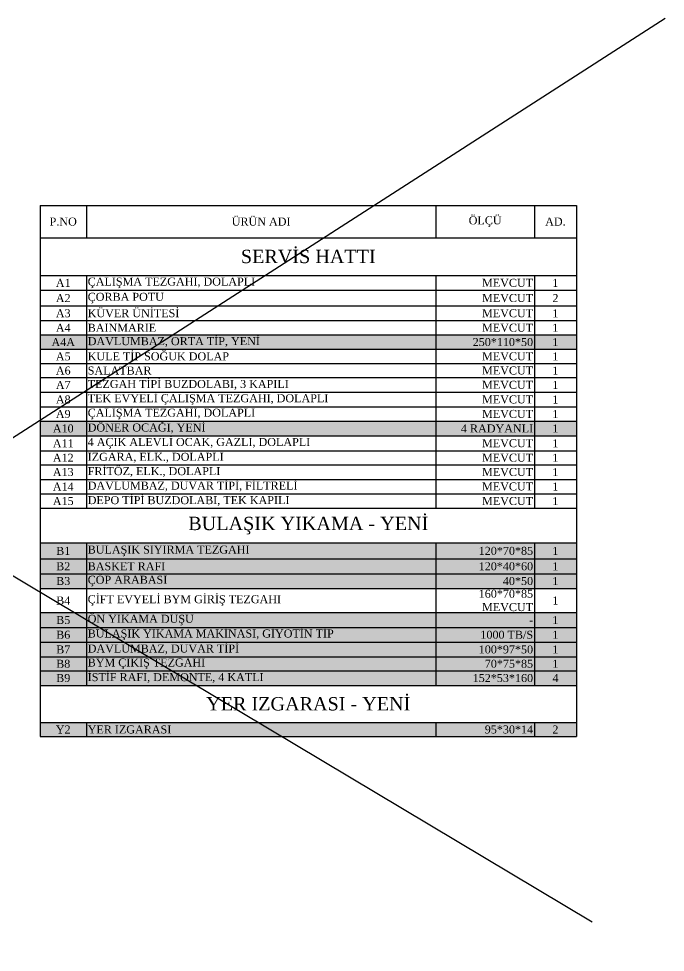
# Model space of a CAD drawing. Header units: inches. Extents: x -7958 to 7064, y 2 to 5825.
# Drawn here: x 655 to 1625, y 356 to 1756 of the extents above; entities that cross this region are included whole.
import ezdxf

# ---------------------------------------------------------------- set-up
doc = ezdxf.new("R2010")
doc.units = ezdxf.units.IN
doc.header["$MEASUREMENT"] = 0
doc.styles.add('Halil 1', font='times.ttf', dxfattribs={"height": 12})

# ---------------------------------------------------------------- blocks, each defined once
blk = doc.blocks.new('*T443')
at = {"color": 0, "linetype": 'ByBlock', "lineweight": -2, "transparency": 16777216}
for p, q in [((0, 0), (804.3, 0)), ((0, 0), (0, -796.2)), ((69.3, 0), (69.3, -48.2)), ((593.5, 0), (593.5, -48.2)), ((741.3, 0), (741.3, -48.2)), ((804.3, 0), (804.3, -796.2)), ((0, -48.2), (804.3, -48.2)), ((0, -104.8), (804.3, -104.8)), ((69.3, -104.8), (69.3, -453.9)), ((593.5, -104.8), (593.5, -453.9)), ((741.3, -104.8), (741.3, -453.9)), ((0, -127), (804.3, -127)), ((0, -150.4), (804.3, -150.4)), ((0, -172.5), (804.3, -172.5)), ((0, -193.8), (804.3, -193.8)), ((0, -215.5), (804.3, -215.5)), ((0, -236.8), (804.3, -236.8)), ((0, -258), (804.3, -258)), ((0, -279.8), (804.3, -279.8)), ((0, -301.9), (804.3, -301.9)), ((0, -323.2), (804.3, -323.2)), ((0, -345.3), (804.3, -345.3)), ((0, -367.5), (804.3, -367.5)), ((0, -388.7), (804.3, -388.7)), ((0, -410.5), (804.3, -410.5)), ((0, -432.2), (804.3, -432.2)), ((0, -453.9), (804.3, -453.9)), ((0, -505.9), (804.3, -505.9)), ((69.3, -505.9), (69.3, -719.4)), ((593.5, -505.9), (593.5, -719.4)), ((741.3, -505.9), (741.3, -719.4)), ((0, -529.8), (804.3, -529.8)), ((0, -552), (804.3, -552)), ((0, -574.1), (804.3, -574.1)), ((0, -610.4), (804.3, -610.4)), ((0, -632.5), (804.3, -632.5)), ((0, -654.7), (804.3, -654.7)), ((0, -676.4), (804.3, -676.4)), ((0, -697.7), (804.3, -697.7)), ((0, -719.4), (804.3, -719.4)), ((0, -774.9), (804.3, -774.9)), ((69.3, -774.9), (69.3, -796.2)), ((593.5, -774.9), (593.5, -796.2)), ((741.3, -774.9), (741.3, -796.2)), ((0, -796.2), (804.3, -796.2))]:
    blk.add_line(p, q, dxfattribs=at)
at = {"color": 30, "true_color": 0xf8991e, "transparency": 16777216}
for points in [[(0, -193.8), (0, -215.5), (69.3, -193.8), (69.3, -215.5)], [(69.3, -193.8), (69.3, -215.5), (593.5, -193.8), (593.5, -215.5)], [(593.5, -193.8), (593.5, -215.5), (741.3, -193.8), (741.3, -215.5)], [(741.3, -193.8), (741.3, -215.5), (804.3, -193.8), (804.3, -215.5)], [(0, -323.2), (0, -345.3), (69.3, -323.2), (69.3, -345.3)], [(69.3, -323.2), (69.3, -345.3), (593.5, -323.2), (593.5, -345.3)], [(593.5, -323.2), (593.5, -345.3), (741.3, -323.2), (741.3, -345.3)], [(741.3, -323.2), (741.3, -345.3), (804.3, -323.2), (804.3, -345.3)], [(0, -505.9), (0, -529.8), (69.3, -505.9), (69.3, -529.8)], [(69.3, -505.9), (69.3, -529.8), (593.5, -505.9), (593.5, -529.8)], [(593.5, -505.9), (593.5, -529.8), (741.3, -505.9), (741.3, -529.8)], [(741.3, -505.9), (741.3, -529.8), (804.3, -505.9), (804.3, -529.8)], [(0, -529.8), (0, -552), (69.3, -529.8), (69.3, -552)], [(69.3, -529.8), (69.3, -552), (593.5, -529.8), (593.5, -552)], [(593.5, -529.8), (593.5, -552), (741.3, -529.8), (741.3, -552)], [(741.3, -529.8), (741.3, -552), (804.3, -529.8), (804.3, -552)], [(0, -552), (0, -574.1), (69.3, -552), (69.3, -574.1)], [(69.3, -552), (69.3, -574.1), (593.5, -552), (593.5, -574.1)], [(593.5, -552), (593.5, -574.1), (741.3, -552), (741.3, -574.1)], [(741.3, -552), (741.3, -574.1), (804.3, -552), (804.3, -574.1)], [(0, -610.4), (0, -632.5), (69.3, -610.4), (69.3, -632.5)], [(69.3, -610.4), (69.3, -632.5), (593.5, -610.4), (593.5, -632.5)], [(593.5, -610.4), (593.5, -632.5), (741.3, -610.4), (741.3, -632.5)], [(741.3, -610.4), (741.3, -632.5), (804.3, -610.4), (804.3, -632.5)], [(0, -632.5), (0, -654.7), (69.3, -632.5), (69.3, -654.7)], [(69.3, -632.5), (69.3, -654.7), (593.5, -632.5), (593.5, -654.7)], [(593.5, -632.5), (593.5, -654.7), (741.3, -632.5), (741.3, -654.7)], [(741.3, -632.5), (741.3, -654.7), (804.3, -632.5), (804.3, -654.7)], [(0, -654.7), (0, -676.4), (69.3, -654.7), (69.3, -676.4)], [(69.3, -654.7), (69.3, -676.4), (593.5, -654.7), (593.5, -676.4)], [(593.5, -654.7), (593.5, -676.4), (741.3, -654.7), (741.3, -676.4)], [(741.3, -654.7), (741.3, -676.4), (804.3, -654.7), (804.3, -676.4)], [(0, -676.4), (0, -697.7), (69.3, -676.4), (69.3, -697.7)], [(69.3, -676.4), (69.3, -697.7), (593.5, -676.4), (593.5, -697.7)], [(593.5, -676.4), (593.5, -697.7), (741.3, -676.4), (741.3, -697.7)], [(741.3, -676.4), (741.3, -697.7), (804.3, -676.4), (804.3, -697.7)], [(0, -697.7), (0, -719.4), (69.3, -697.7), (69.3, -719.4)], [(69.3, -697.7), (69.3, -719.4), (593.5, -697.7), (593.5, -719.4)], [(593.5, -697.7), (593.5, -719.4), (741.3, -697.7), (741.3, -719.4)], [(741.3, -697.7), (741.3, -719.4), (804.3, -697.7), (804.3, -719.4)], [(0, -774.9), (0, -796.2), (69.3, -774.9), (69.3, -796.2)], [(69.3, -774.9), (69.3, -796.2), (593.5, -774.9), (593.5, -796.2)], [(593.5, -774.9), (593.5, -796.2), (741.3, -774.9), (741.3, -796.2)], [(741.3, -774.9), (741.3, -796.2), (804.3, -774.9), (804.3, -796.2)]]:
    blk.add_solid(points, dxfattribs=at)
at = {"color": 0, "transparency": 16777216, "style": 'Halil 1'}
for s, insert, char_height, width, attachment_point in [('ÖLÇÜ', (667.4, -24.1), 12, 117.737, 5), ('P.NO', (34.6, -24.1), 12, 39.257, 5), ('ÜRÜN ADI', (331.4, -24.1), 12, 494.265, 5), ('AD.', (772.8, -24.1), 12, 33.034, 5), ('SERVİS HATTI', (402.1, -76.5), 20, 774.293, 5), ('A1', (34.6, -115.9), 12, 65.257, 5), ('ÇALIŞMA TEZGAHI, DOLAPLI', (71.3, -115.9), 12, 520.265, 4), ('MEVCUT', (739.3, -115.9), 12, 143.737, 6), ('1', (772.8, -115.9), 12, 59.034, 5), ('A2', (34.6, -138.7), 12, 65.257, 5), ('ÇORBA POTU ', (71.3, -138.7), 12, 520.265, 4), ('MEVCUT', (739.3, -138.7), 12, 143.737, 6), ('2', (772.8, -138.7), 12, 59.034, 5), ('KÜVER ÜNİTESİ ', (71.3, -161.5), 12, 520.265, 4), ('A3', (34.6, -161.5), 12, 65.257, 5), ('MEVCUT', (739.3, -161.5), 12, 143.737, 6), ('1', (772.8, -161.5), 12, 59.034, 5), ('A4', (34.6, -183.2), 12, 65.257, 5), ('BAINMARIE', (71.3, -183.2), 12, 520.265, 4), ('MEVCUT', (739.3, -183.2), 12, 143.737, 6), ('1', (772.8, -183.2), 12, 59.034, 5), ('DAVLUMBAZ, ORTA TİP, YENİ', (71.3, -204.7), 12, 520.265, 4), ('A4A', (34.6, -204.7), 12, 65.257, 5), ('250*110*50', (739.3, -204.7), 12, 143.737, 6), ('1', (772.8, -204.7), 12, 59.034, 5), ('A5', (34.6, -226.1), 12, 65.257, 5), ('KULE TİP SOĞUK DOLAP', (71.3, -226.1), 12, 520.265, 4), ('MEVCUT', (739.3, -226.1), 12, 143.737, 6), ('1', (772.8, -226.1), 12, 59.034, 5), ('A6', (34.6, -247.4), 12, 65.257, 5), ('SALATBAR ', (71.3, -247.4), 12, 520.265, 4), ('MEVCUT', (739.3, -247.4), 12, 143.737, 6), ('1', (772.8, -247.4), 12, 59.034, 5), ('A7', (34.6, -268.9), 12, 65.257, 5), ('TEZGAH TİPİ BUZDOLABI, 3 KAPILI', (71.3, -268.9), 12, 520.265, 4), ('MEVCUT', (739.3, -268.9), 12, 143.737, 6), ('1', (772.8, -268.9), 12, 59.034, 5), ('TEK EVYELİ ÇALIŞMA TEZGAHI, DOLAPLI ', (71.3, -290.8), 12, 520.265, 4), ('A8', (34.6, -290.8), 12, 65.257, 5), ('MEVCUT', (739.3, -290.8), 12, 143.737, 6), ('1', (772.8, -290.8), 12, 59.034, 5), ('A9', (34.6, -312.5), 12, 65.257, 5), ('ÇALIŞMA TEZGAHI, DOLAPLI ', (71.3, -312.5), 12, 520.265, 4), ('MEVCUT', (739.3, -312.5), 12, 143.737, 6), ('1', (772.8, -312.5), 12, 59.034, 5), ('A10', (34.6, -334.2), 12, 65.257, 5), ('DÖNER OCAĞI, YENİ ', (71.3, -334.2), 12, 520.265, 4), ('4 RADYANLI', (739.3, -334.2), 12, 143.737, 6), ('1', (772.8, -334.2), 12, 59.034, 5), ('4 AÇIK ALEVLİ OCAK, GAZLI, DOLAPLI', (71.3, -356.4), 12, 520.265, 4), ('A11', (34.6, -356.4), 12, 65.257, 5), ('MEVCUT', (739.3, -356.4), 12, 143.737, 6), ('1', (772.8, -356.4), 12, 59.034, 5), ('A12', (34.6, -378.1), 12, 65.257, 5), ('IZGARA, ELK., DOLAPLI', (71.3, -378.1), 12, 520.265, 4), ('MEVCUT', (739.3, -378.1), 12, 143.737, 6), ('1', (772.8, -378.1), 12, 59.034, 5), ('FRİTÖZ, ELK., DOLAPLI', (71.3, -399.6), 12, 520.265, 4), ('A13', (34.6, -399.6), 12, 65.257, 5), ('MEVCUT', (739.3, -399.6), 12, 143.737, 6), ('1', (772.8, -399.6), 12, 59.034, 5), ('A14', (34.6, -421.3), 12, 65.257, 5), ('DAVLUMBAZ, DUVAR TİPİ, FİLTRELİ ', (71.3, -421.3), 12, 520.265, 4), ('MEVCUT', (739.3, -421.3), 12, 143.737, 6), ('1', (772.8, -421.3), 12, 59.034, 5), ('DEPO TİPİ BUZDOLABI, TEK KAPILI', (71.3, -443.1), 12, 520.265, 4), ('A15', (34.6, -443.1), 12, 65.257, 5), ('MEVCUT', (739.3, -443.1), 12, 143.737, 6), ('1', (772.8, -443.1), 12, 59.034, 5), ('BULAŞIK YIKAMA - YENİ', (402.1, -479.9), 20, 800.293, 5), ('B1', (34.6, -517.8), 12, 65.257, 5), ('BULAŞIK SIYIRMA TEZGAHI', (71.3, -517.8), 12, 520.265, 4), ('120*70*85', (739.3, -517.8), 12, 143.737, 6), ('1', (772.8, -517.8), 12, 59.034, 5), ('B2', (34.6, -540.9), 12, 65.257, 5), ('BASKET RAFI ', (71.3, -540.9), 12, 520.265, 4), ('120*40*60', (739.3, -540.9), 12, 143.737, 6), ('1', (772.8, -540.9), 12, 59.034, 5), ('B3', (34.6, -563), 12, 65.257, 5), ('ÇÖP ARABASI ', (71.3, -563), 12, 520.265, 4), ('40*50', (739.3, -563), 12, 143.737, 6), ('1', (772.8, -563), 12, 59.034, 5), ('B4', (34.6, -592.2), 12, 65.257, 5), ('ÇİFT EVYELİ BYM GİRİŞ TEZGAHI', (71.3, -592.2), 12, 520.265, 4), ('160*70*85 MEVCUT', (739.3, -592.2), 12, 143.737, 6), ('1', (772.8, -592.2), 12, 59.034, 5), ('B5', (34.6, -621.5), 12, 65.257, 5), ('ÖN YIKAMA DUŞU', (71.3, -621.5), 12, 520.265, 4), ('1', (772.8, -621.5), 12, 59.034, 5), ('-', (739.3, -621.5), 12, 143.737, 6), ('B6', (34.6, -643.6), 12, 65.257, 5), ('BULAŞIK YIKAMA MAKİNASI, GİYOTİN TİP', (71.3, -643.6), 12, 520.265, 4), ('1000 TB/S', (739.3, -643.6), 12, 143.737, 6), ('1', (772.8, -643.6), 12, 59.034, 5), ('DAVLUMBAZ, DUVAR TİPİ', (71.3, -665.6), 12, 520.265, 4), ('B7', (34.6, -665.6), 12, 65.257, 5), ('100*97*50', (739.3, -665.6), 12, 143.737, 6), ('1', (772.8, -665.6), 12, 59.034, 5), ('B8', (34.6, -687.1), 12, 65.257, 5), ('BYM ÇIKIŞ TEZGAHI', (71.3, -687.1), 12, 520.265, 4), ('70*75*85', (739.3, -687.1), 12, 143.737, 6), ('1', (772.8, -687.1), 12, 59.034, 5), ('İSTİF RAFI, DEMONTE, 4 KATLI ', (71.3, -708.5), 12, 520.265, 4), ('B9', (34.6, -708.5), 12, 65.257, 5), ('152*53*160', (739.3, -708.5), 12, 143.737, 6), ('4', (772.8, -708.5), 12, 59.034, 5), ('YER IZGARASI - YENİ', (402.1, -747.2), 20, 800.293, 5), ('Y2', (34.6, -785.6), 12, 65.257, 5), ('YER IZGARASI', (71.3, -785.6), 12, 520.265, 4), ('95*30*14', (739.3, -785.6), 12, 143.737, 6), ('2', (772.8, -785.6), 12, 59.034, 5)]:
    blk.add_mtext(s, dxfattribs=dict(at, insert=insert, char_height=char_height, width=width, attachment_point=attachment_point))

msp = doc.modelspace()

# ---------------------------------------------------------------- linework, layer by layer
for p, q in [((1625.2, 1756.2), (-554.1, 356.2)), ((-691.4, 1719.6), (1515.3, 401.9))]:
    msp.add_line(p, q)

# ---------------------------------------------------------------- block references
msp.add_blockref('*T443', (687.6, 1475.9))

doc.saveas('drawing.dxf')
